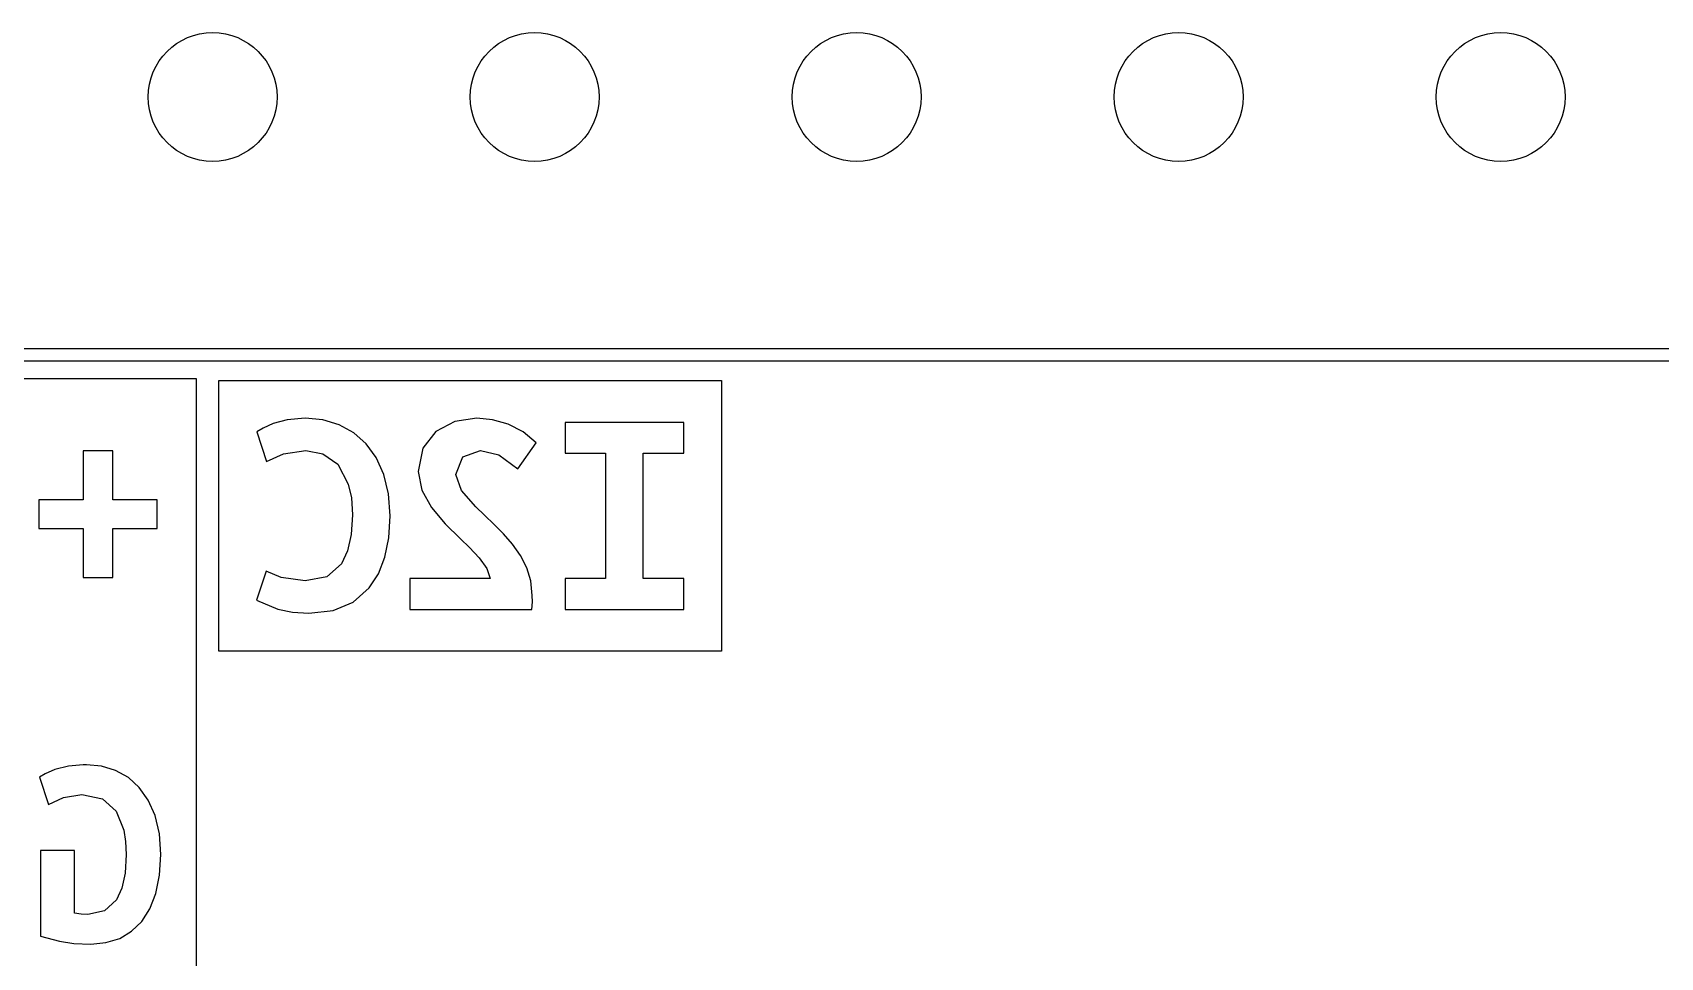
# Model space of a CAD drawing. Extents: x 51 to 109, y -109 to -51.7.
# Drawn here: x 73.51 to 86.35, y -81.71 to -74.42 of the extents above; entities that cross this region are included whole.
import ezdxf

# ---------------------------------------------------------------- set-up
doc = ezdxf.new("R2010")
doc.units = 0
doc.layers.add('BLACK', color=7, linetype='CONTINUOUS')

msp = doc.modelspace()

# ---------------------------------------------------------------- linework, layer by layer
at = {"layer": 'BLACK', "linetype": 'CONTINUOUS'}
for p, q in [((64.262, -76.912), (95.758, -76.912)), ((93.1973, -77.012), (64.312, -77.012)), ((71.274, -77.1493), (74.522, -77.1493)), ((74.522, -77.1493), (74.7998, -77.1493)), ((74.7998, -77.1493), (74.7998, -87.4427)), ((74.9796, -79.2988), (74.9796, -77.1652)), ((74.9796, -77.1652), (75.2773, -77.1652)), ((75.2773, -77.1652), (78.6467, -77.1652)), ((78.6467, -77.1652), (78.9444, -77.1652)), ((78.9444, -77.1652), (78.9444, -79.2988)), ((75.3285, -77.5414), (75.2796, -77.57)), ((75.4082, -77.5057), (75.3285, -77.5414)), ((75.519, -77.476), (75.4082, -77.5057)), ((75.6606, -77.4629), (75.519, -77.476)), ((75.8002, -77.4757), (75.6606, -77.4629)), ((75.9285, -77.5141), (75.8002, -77.4757)), ((76.0428, -77.5772), (75.9285, -77.5141)), ((76.8394, -77.489), (76.6917, -77.5676)), ((77.0132, -77.4629), (76.8394, -77.489)), ((77.1373, -77.4748), (77.0132, -77.4629)), ((77.262, -77.5105), (77.1373, -77.4748)), ((77.3796, -77.5712), (77.262, -77.5105)), ((78.6467, -77.4962), (77.7109, -77.4962)), ((77.7109, -77.4962), (77.7109, -77.7391)), ((78.6467, -77.7391), (78.6467, -77.4962)), ((75.2796, -77.57), (75.3558, -77.8034)), ((76.1405, -77.6641), (76.0428, -77.5772)), ((76.2199, -77.7739), (76.1405, -77.6641)), ((76.6917, -77.5676), (76.5893, -77.6998)), ((77.337, -77.8629), (77.4823, -77.6581)), ((77.4823, -77.6581), (77.3796, -77.5712)), ((74.1433, -77.7205), (73.9077, -77.7205)), ((73.9077, -77.7205), (73.9077, -78.1072)), ((74.1433, -78.1072), (74.1433, -77.7205)), ((75.3558, -77.8034), (75.488, -77.7427)), ((75.488, -77.7427), (75.6654, -77.7176)), ((75.6654, -77.7176), (75.7999, -77.7427)), ((75.7999, -77.7427), (75.9166, -77.826)), ((76.2798, -77.9058), (76.2199, -77.7739)), ((76.5893, -77.6998), (76.5512, -77.8843)), ((76.8489, -77.9058), (76.9037, -77.7665)), ((76.9037, -77.7665), (77.0418, -77.7176)), ((77.0418, -77.7176), (77.187, -77.751)), ((77.187, -77.751), (77.337, -77.8629)), ((77.7109, -77.7391), (78.03, -77.7391)), ((78.03, -77.7391), (78.03, -78.7273)), ((78.3253, -78.7273), (78.3253, -77.7391)), ((78.3253, -77.7391), (78.6467, -77.7391)), ((75.9166, -77.826), (76, -77.982)), ((76.3173, -78.0588), (76.2798, -77.9058)), ((76.5512, -77.8843), (76.5798, -78.0308)), ((76.8929, -78.032), (76.8489, -77.9058)), ((76, -77.982), (76.0241, -78.0915)), ((76.3298, -78.232), (76.3173, -78.0588)), ((76.5798, -78.0308), (76.656, -78.1677)), ((77.0049, -78.1606), (76.8929, -78.032)), ((73.9077, -78.1072), (73.5588, -78.1072)), ((73.5588, -78.1072), (73.5588, -78.3317)), ((74.4922, -78.1072), (74.1433, -78.1072)), ((74.4922, -78.3317), (74.4922, -78.1072)), ((76.0241, -78.0915), (76.0321, -78.2249)), ((76.656, -78.1677), (76.7632, -78.2963)), ((77.0751, -78.2287), (77.0049, -78.1606)), ((76.0321, -78.2249), (76.0225, -78.38)), ((76.3195, -78.406), (76.3298, -78.232)), ((76.7632, -78.2963), (76.8846, -78.4154)), ((77.1501, -78.2999), (77.0751, -78.2287)), ((77.2251, -78.3755), (77.1501, -78.2999)), ((73.5588, -78.3317), (73.9077, -78.3317)), ((73.9077, -78.3317), (73.9077, -78.7184)), ((74.1433, -78.7184), (74.1433, -78.3317)), ((74.1433, -78.3317), (74.4922, -78.3317)), ((76.0225, -78.38), (75.9935, -78.509)), ((76.2887, -78.5588), (76.3195, -78.406)), ((76.8846, -78.4154), (76.956, -78.4832)), ((77.2954, -78.457), (77.2251, -78.3755)), ((77.3573, -78.5454), (77.2954, -78.457)), ((75.9935, -78.509), (75.9452, -78.6118)), ((76.2374, -78.6905), (76.2887, -78.5588)), ((76.956, -78.4832), (77.0322, -78.5642)), ((77.0322, -78.5642), (77.093, -78.6487)), ((77.4073, -78.6416), (77.3573, -78.5454)), ((75.3511, -78.6678), (75.2773, -78.8987)), ((75.4713, -78.7202), (75.3511, -78.6678)), ((75.8306, -78.7127), (75.6606, -78.7463)), ((75.9452, -78.6118), (75.8306, -78.7127)), ((76.1655, -78.8011), (76.2374, -78.6905)), ((77.093, -78.6487), (77.118, -78.7273)), ((77.4403, -78.7463), (77.4073, -78.6416)), ((73.9077, -78.7184), (74.1433, -78.7184)), ((75.6606, -78.7463), (75.4713, -78.7202)), ((76.0395, -78.9122), (76.1655, -78.8011)), ((77.118, -78.7273), (76.4846, -78.7273)), ((76.4846, -78.7273), (76.4846, -78.9702)), ((77.4513, -78.8606), (77.4403, -78.7463)), ((78.03, -78.7273), (77.7109, -78.7273)), ((77.7109, -78.7273), (77.7109, -78.9702)), ((78.6467, -78.7273), (78.3253, -78.7273)), ((78.6467, -78.9702), (78.6467, -78.7273)), ((75.2773, -78.8987), (75.4451, -78.969)), ((75.4451, -78.969), (75.5591, -78.9931)), ((75.8808, -78.9789), (76.0395, -78.9122)), ((76.4846, -78.9702), (77.4466, -78.9702)), ((77.4466, -78.9702), (77.4525, -78.9107)), ((77.4525, -78.9107), (77.4513, -78.8606)), ((77.7109, -78.9702), (78.6467, -78.9702)), ((75.5591, -78.9931), (75.6892, -79.0011)), ((75.6892, -79.0011), (75.8808, -78.9789)), ((75.2773, -79.2988), (74.9796, -79.2988)), ((75.6892, -79.2988), (75.2773, -79.2988)), ((76.4846, -79.2988), (75.6892, -79.2988)), ((78.6467, -79.2988), (76.4846, -79.2988)), ((78.9444, -79.2988), (78.6467, -79.2988)), ((73.6855, -80.2343), (73.61, -80.2672)), ((73.7939, -80.207), (73.6855, -80.2343)), ((73.9077, -80.1973), (73.7939, -80.207)), ((73.9352, -80.1949), (73.9077, -80.1973)), ((74.0539, -80.2061), (73.9352, -80.1949)), ((74.1651, -80.2398), (74.0539, -80.2061)), ((74.2652, -80.2959), (74.1651, -80.2398)), ((73.61, -80.2672), (73.5651, -80.2935)), ((73.5651, -80.2935), (73.6352, -80.508)), ((74.3512, -80.3745), (74.2652, -80.2959)), ((74.4218, -80.4749), (74.3512, -80.3745)), ((73.6352, -80.508), (73.7534, -80.4533)), ((73.7534, -80.4533), (73.8979, -80.4292)), ((73.8979, -80.4292), (74.06, -80.4643)), ((74.06, -80.4643), (74.1683, -80.5617)), ((74.476, -80.5967), (74.4218, -80.4749)), ((74.1683, -80.5617), (74.2297, -80.7106)), ((74.5105, -80.7393), (74.476, -80.5967)), ((74.2297, -80.7106), (74.2436, -80.8017)), ((74.522, -80.9022), (74.5105, -80.7393)), ((73.841, -80.8715), (73.5717, -80.8715)), ((73.5717, -80.8715), (73.5717, -81.5481)), ((73.841, -81.3664), (73.841, -80.8715)), ((74.2436, -80.8017), (74.2483, -80.9022)), ((74.2483, -80.9022), (74.2398, -81.05)), ((74.5121, -81.0667), (74.522, -80.9022)), ((74.2398, -81.05), (74.2142, -81.1693)), ((74.4826, -81.2098), (74.5121, -81.0667)), ((74.1716, -81.2602), (74.0769, -81.3464)), ((74.2142, -81.1693), (74.1716, -81.2602)), ((74.4349, -81.3314), (74.4826, -81.2098)), ((73.8935, -81.373), (73.841, -81.3664)), ((73.9461, -81.3751), (73.8935, -81.373)), ((74.0769, -81.3464), (73.9461, -81.3751)), ((74.3709, -81.431), (74.4349, -81.3314)), ((74.1968, -81.5646), (74.2912, -81.5087)), ((74.2912, -81.5087), (74.3709, -81.431)), ((73.5717, -81.5481), (73.7217, -81.5875)), ((73.7217, -81.5875), (73.8342, -81.604)), ((73.8342, -81.604), (73.968, -81.6094)), ((73.968, -81.6094), (74.0887, -81.5982)), ((74.0887, -81.5982), (74.1968, -81.5646))]:
    msp.add_line(p, q, dxfattribs=at)
at = {"layer": 'BLACK'}
for centre in [(74.93, -74.93), (77.47, -74.93), (80.01, -74.93), (82.55, -74.93), (85.09, -74.93)]:
    msp.add_circle(centre, 0.508, dxfattribs=at)

doc.saveas('drawing.dxf')
